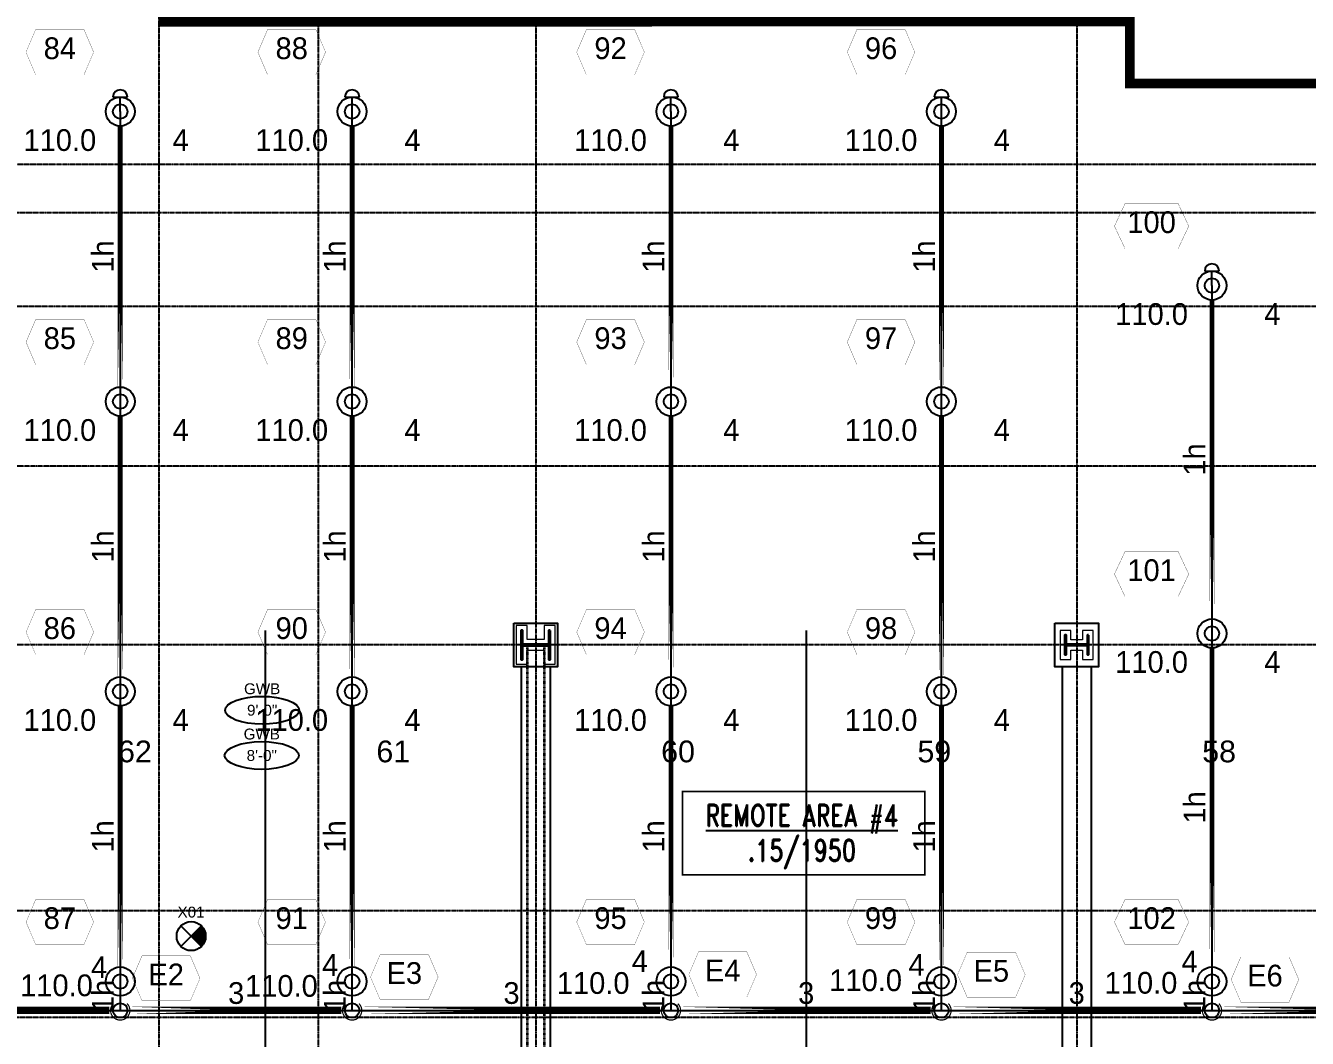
# Model space of a CAD drawing. Header units: inches. Extents: x -24247 to 247, y -491 to 2341.
# Drawn here: x -2791 to -2261, y 36 to 455 of the extents above; entities that cross this region are included whole.
import ezdxf
from ezdxf.enums import TextEntityAlignment as Align

# ---------------------------------------------------------------- set-up
doc = ezdxf.new("R2010")
doc.units = ezdxf.units.IN
doc.header["$LTSCALE"] = 0.3
doc.header["$MEASUREMENT"] = 0
for name, pattern in [('CENTER2', [1.125, 0.75, -0.125, 0.125, -0.125]), ('HIDDEN2', [0.1875, 0.125, -0.0625]), ('PHANTOM2', [1.25, 0.625, -0.125, 0.125, -0.125, 0.125, -0.125])]:
    doc.linetypes.add(name, pattern=pattern)
for name, color, linetype in [('130451-00_RCP-FLR-00$0$A-Clng-Fixture', 8, 'Continuous'), ('130451-00_RCP-FLR-00$0$A-Clng-Tag', 8, 'Continuous'), ('A-Grid(SmallScale)', 11, 'CENTER2'), ('A-Site-Parking', 251, 'Continuous'), ('HEADUP', 7, 'Continuous'), ('HYDNODE', 7, 'Continuous'), ('HYDR', 7, 'Continuous'), ('HYDR2', 1, 'Continuous'), ('PIPEBL', 4, 'Continuous'), ('pipemn', 6, 'Continuous'), ('PIPESPC', 7, 'Continuous'), ('remote areas', 7, 'Continuous'), ('S-Structural Concrete', 4, 'Continuous'), ('spk-cap', 7, 'Continuous'), ('spk-piperise', 7, 'Continuous'), ('TIDYPIPE', 7, 'Continuous')]:
    doc.layers.add(name, color=color, linetype=linetype)
for name, color, linetype, lineweight in [('A-Anno-Text', 7, 'Continuous', 25), ('A-Detl-Hatch', 1, 'Continuous', 18), ('A-Detl-Wide', 2, 'Continuous', 35), ('S-Detl-Hatch', 1, 'Continuous', 18), ('S-Detl-Wide', 3, 'Continuous', 35)]:
    doc.layers.add(name, color=color, linetype=linetype, lineweight=lineweight)
doc.styles.add('130451-00_RCP-FLR-00$0$Standard', font='arial.ttf')
doc.styles.add('G1DIM', font='arial.ttf')
doc.styles.add('PDA1', font='ROMAND', dxfattribs={"width": 0.755})
doc.styles.add('PIPE', font='PIPE.SHX')

# ---------------------------------------------------------------- blocks, each defined once
blk = doc.blocks.new('*U20')
at = {"layer": 'A-Detl-Hatch'}
h = blk.add_hatch(dxfattribs=at)
h.set_pattern_fill('ANSI32', color=256, scale=6, style=0)
h.set_pattern_definition([(45, (0, -6.06), (-1.591, 1.591), []), (45, (1.0607, -6.06), (-1.591, 1.591), [])])
edge = h.paths.add_edge_path()
edge.add_line((6, -12.12), (6, -11.515))
edge.add_line((6, -11.515), (0.795, -11.515))
edge.add_arc((0.795, -10.915), 0.6, 180, 270, ccw=False)
edge.add_line((0.195, -10.915), (0.195, -1.205))
edge.add_arc((0.795, -1.205), 0.6, 90, 180, ccw=False)
edge.add_line((0.795, -0.605), (6, -0.605))
edge.add_line((6, -0.605), (6, 0))
edge.add_line((6, 0), (-6, 0))
edge.add_line((-6, 0), (-6, -0.605))
edge.add_line((-6, -0.605), (-0.795, -0.605))
edge.add_arc((-0.795, -1.205), 0.6, 0, 90, ccw=False)
edge.add_line((-0.195, -1.205), (-0.195, -10.915))
edge.add_arc((-0.795, -10.915), 0.6, 270, 360, ccw=False)
edge.add_line((-0.795, -11.515), (-6, -11.515))
edge.add_line((-6, -11.515), (-6, -12.12))
edge.add_line((-6, -12.12), (6, -12.12))
at = {"color": 0, "linetype": 'ByBlock'}
blk.add_lwpolyline([(6, -12.12), (6, -11.515), (0.795, -11.515, -0.4142136), (0.195, -10.915), (0.195, -1.205, -0.4142136), (0.795, -0.605), (6, -0.605), (6, 0), (-6, 0), (-6, -0.605), (-0.795, -0.605, -0.4142136), (-0.195, -1.205), (-0.195, -10.915, -0.4142136), (-0.795, -11.515), (-6, -11.515), (-6, -12.12)], format="xyb", close=True, dxfattribs=at)
blk = doc.blocks.new('W12X65')
at = {"layer": 'S-Detl-Hatch'}
blk.add_lwpolyline([(13860.59, -7310.28), (13860.59, -7305.67), (13854.79, -7305.67), (13854.79, -7298.76), (13860.59, -7298.76), (13860.59, -7294.16), (13844.59, -7294.16), (13844.59, -7298.76), (13850.4, -7298.76), (13850.4, -7305.67), (13844.59, -7305.67), (13844.59, -7310.28)], close=True, dxfattribs=at)
at = {"layer": 'A-Detl-Wide'}
blk.add_blockref('*U20', (13852.59, -7296.16), dxfattribs=at)
blk = doc.blocks.new('*U19')
at = {"layer": 'A-Detl-Hatch'}
h = blk.add_hatch(dxfattribs=at)
h.set_pattern_fill('ANSI32', color=256, scale=6, style=0)
h.set_pattern_definition([(45, (0, -4.865), (-1.591, 1.591), []), (45, (1.0607, -4.865), (-1.591, 1.591), [])])
edge = h.paths.add_edge_path()
edge.add_line((3.98, -9.73), (3.98, -9.295))
edge.add_line((3.98, -9.295), (0.645, -9.295))
edge.add_arc((0.645, -8.795), 0.5, 180, 270, ccw=False)
edge.add_line((0.145, -8.795), (0.145, -0.935))
edge.add_arc((0.645, -0.935), 0.5, 90, 180, ccw=False)
edge.add_line((0.645, -0.435), (3.98, -0.435))
edge.add_line((3.98, -0.435), (3.98, 0))
edge.add_line((3.98, 0), (-3.98, 0))
edge.add_line((-3.98, 0), (-3.98, -0.435))
edge.add_line((-3.98, -0.435), (-0.645, -0.435))
edge.add_arc((-0.645, -0.935), 0.5, 0, 90, ccw=False)
edge.add_line((-0.145, -0.935), (-0.145, -8.795))
edge.add_arc((-0.645, -8.795), 0.5, -90, 0, ccw=False)
edge.add_line((-0.645, -9.295), (-3.98, -9.295))
edge.add_line((-3.98, -9.295), (-3.98, -9.73))
edge.add_line((-3.98, -9.73), (3.98, -9.73))
at = {"color": 0, "linetype": 'ByBlock'}
blk.add_lwpolyline([(3.98, -9.73), (3.98, -9.295), (0.645, -9.295, -0.4142136), (0.145, -8.795), (0.145, -0.935, -0.4142136), (0.645, -0.435), (3.98, -0.435), (3.98, 0), (-3.98, 0), (-3.98, -0.435), (-0.645, -0.435, -0.4142136), (-0.145, -0.935), (-0.145, -8.795, -0.4142136), (-0.645, -9.295), (-3.98, -9.295), (-3.98, -9.73)], format="xyb", close=True, dxfattribs=at)
blk = doc.blocks.new('W10X33')
at = {"layer": 'S-Detl-Hatch'}
blk.add_lwpolyline([(13773.78, -7310.28), (13773.78, -7305.84), (13769.95, -7305.84), (13769.95, -7300.98), (13773.78, -7300.98), (13773.78, -7296.55), (13761.82, -7296.55), (13761.82, -7300.98), (13765.66, -7300.98), (13765.66, -7305.84), (13761.82, -7305.84), (13761.82, -7310.28)], close=True, dxfattribs=at)
at = {"layer": 'A-Detl-Wide'}
blk.add_blockref('*U19', (13767.8, -7298.55), dxfattribs=at)
blk = doc.blocks.new('130451-00_RCP-FLR-00$0$Clng Tag')
blk.add_ellipse((0, 0), major_axis=(-0.32, 0), ratio=0.37386)
at = {"style": '130451-00_RCP-FLR-00$0$Standard'}
for tag, p in [('XXX', (0, 0.185)), ("X'-XX'", (0, 0))]:
    blk.add_attdef(tag, text='', height=0.0938, dxfattribs=at).set_placement(p, align=Align.MIDDLE_CENTER)
blk = doc.blocks.new('130451-00_RCP-FLR-00$0$exit sign- single faced')
h = blk.add_hatch()
h.set_pattern_fill('ANSI31', color=256)
h.set_pattern_definition([(45, (18.6875, 1882.125), (-0.088388348, 0.088388348), [])])
h.paths.add_polyline_path([(4.24, 4.24, 0.414214), (-4.24, 4.24), (0, 0)])
for p, q in [((4.24, -4.24), (-4.24, 4.24)), ((4.24, 4.24), (-4.24, -4.24))]:
    blk.add_line(p, q)
blk.add_circle((0, 0), 6)
at = {"style": '130451-00_RCP-FLR-00$0$Standard'}
blk.add_attdef('X00', (-5.64, 8.01), '', height=4.5, dxfattribs=at)
blk = doc.blocks.new('SPRIG1')
for radius in [6, 3]:
    blk.add_circle((0, 0), radius)
blk = doc.blocks.new('CAP')
blk.add_line((0, 3), (0, -3))
blk.add_arc((0, 0), 3, 270, 90)
blk = doc.blocks.new('rise')
blk.add_circle((0, 0), 3)
blk = doc.blocks.new('PIPESPC')
at = {"layer": 'PIPESPC', "style": 'PIPE', "width": 0.9}
blk.add_attdef('SIZE', text='', height=9, dxfattribs=at).set_placement((0, 4.02), align=Align.CENTER)
at = {"layer": 'PIPESPC', "style": 'PIPE', "flags": 1}
blk.add_attdef('SCHED', (25.3, 3.89), '', height=9, dxfattribs=at)
blk = doc.blocks.new('HYDBOX')
at = {"layer": 'HYDR', "const_width": 0.1}
blk.add_lwpolyline([(13.999975, 5.57831), (9.999975, 14.91162), (-9.999975, 14.91162), (-13.999965, 5.57831), (-9.999975, -3.755), (9.999975, -3.755)], close=True, dxfattribs=at)
blk = doc.blocks.new('HYDTAG')
at = {"layer": 'HYDR'}
blk.add_attdef('HYDLET', text='', height=8, dxfattribs=at).set_placement((-22, 15), align=Align.CENTER)
at = {"layer": 'HYDR2'}
for tag, p in [('HSQFT', (-11, -13)), ('HAREA', (23.34, -13))]:
    blk.add_attdef(tag, text='', height=9, dxfattribs=at).set_placement(p, align=Align.RIGHT)
blk = doc.blocks.new('HYDTAG4')
at = {"layer": 'HYDR'}
blk.add_attdef('HYDLET', text='', height=10.67, dxfattribs=at).set_placement((-0.05, 0.1), align=Align.CENTER)
blk = doc.blocks.new('TIDYRUN')
at = {"const_width": 0.5}
blk.add_lwpolyline([(-2.83, 2.83, -2.414214), (-2.83, -2.83, -1.737895)], format="xyb", dxfattribs=at)

msp = doc.modelspace()

# ---------------------------------------------------------------- linework, layer by layer
at = {"layer": 'A-Grid(SmallScale)'}
for p, q in [((-2736, 1771.74), (-2736, -107.53)), ((-2670, 1771.74), (-2670, -107.53)), ((-2580, 1771.74), (-2580, -107.53)), ((-2356, 1771.74), (-2356, -107.53)), ((-3554.2, 398), (228, 398)), ((-3580, 378), (228, 378)), ((226, 339), (-3565.19, 339)), ((228, 273), (-3580, 273)), ((228, 199), (-3580, 199)), ((228, 89), (-3580, 89)), ((-3580, 45), (228, 45))]:
    msp.add_line(p, q, dxfattribs=at)
at = {"layer": 'A-Site-Parking'}
for p, q in [((-2692, 205), (-2692, -11)), ((-2468, 205), (-2468, -11)), ((-2586, 190), (-2586, 5)), ((-2574, 190), (-2574, 5)), ((-2362, 190), (-2362, 5)), ((-2350, 190), (-2350, 5))]:
    msp.add_line(p, q, dxfattribs=at)
at = {"layer": 'HYDR', "linetype": 'PHANTOM2', "const_width": 4}
msp.add_lwpolyline([(-2848.37, -11), (-2848.37, 208), (-2861, 208), (-2861, 500.82), (-2736, 500.82), (-2734, 456.87), (-2334, 457), (-2334, 431.35), (-2246.54, 431.35), (-2246.53, -11), (-2848.37, -11)], dxfattribs=at)
at = {"layer": 'PIPEBL', "color": 1}
for p, q in [((-2752, 419.74), (-2752, 425.74)), ((-2656, 419.74), (-2656, 425.74)), ((-2524, 419.74), (-2524, 425.74)), ((-2412, 419.74), (-2412, 425.74)), ((-2752, 419.74), (-2752, 299.74)), ((-2656, 299.74), (-2656, 419.74)), ((-2524, 419.74), (-2524, 299.74)), ((-2412, 299.74), (-2412, 419.74)), ((-2300, 347.74), (-2300, 353.74)), ((-2300, 347.74), (-2300, 203.74)), ((-2752, 299.74), (-2752, 179.74)), ((-2656, 179.74), (-2656, 299.74)), ((-2524, 299.74), (-2524, 179.74)), ((-2412, 179.74), (-2412, 299.74)), ((-2300, 203.74), (-2300, 59.74)), ((-2752, 179.74), (-2752, 59.74)), ((-2656, 59.74), (-2656, 179.74)), ((-2524, 179.74), (-2524, 59.74)), ((-2412, 59.74), (-2412, 179.74)), ((-2752, 59.74), (-2752, 47.74)), ((-2656, 47.74), (-2656, 59.74)), ((-2524, 59.74), (-2524, 47.74)), ((-2412, 47.74), (-2412, 59.74)), ((-2300, 59.74), (-2300, 47.74))]:
    msp.add_line(p, q, dxfattribs=at)
at = {"layer": 'pipemn', "color": 1}
for p, q in [((-2836, 47.74), (-2752, 47.74)), ((-2752, 47.74), (-2656, 47.74)), ((-2656, 47.74), (-2524, 47.74)), ((-2524, 47.74), (-2412, 47.74)), ((-2412, 47.74), (-2300, 47.74)), ((-2300, 47.74), (-2188, 47.74))]:
    msp.add_line(p, q, dxfattribs=at)
at = {"layer": 'remote areas', "const_width": 0.784}
msp.add_lwpolyline([(-2519.19, 138.35), (-2418.87, 138.35), (-2418.87, 103.85), (-2519.19, 103.85)], close=True, dxfattribs=at)
at = {"layer": 'S-Detl-Wide', "linetype": 'HIDDEN2'}
for p, q in [((-2583.5, 198.8), (-2583.5, 5)), ((-2576.5, 198.8), (-2576.5, 5))]:
    msp.add_line(p, q, dxfattribs=at)
at = {"layer": 'S-Structural Concrete'}
for points in [[(-2589, 208), (-2571, 208), (-2571, 190), (-2589, 190)], [(-2365, 208), (-2347, 208), (-2347, 190), (-2365, 190)]]:
    msp.add_lwpolyline(points, close=True, dxfattribs=at)
at = {"layer": 'TIDYPIPE', "color": 7}
for points, const_width in [([(-2752, 305.74), (-2752, 413.74)], 2), ([(-2656, 305.74), (-2656, 413.74)], 2), ([(-2524, 305.74), (-2524, 413.74)], 2), ([(-2412, 305.74), (-2412, 413.74)], 2), ([(-2300, 209.74), (-2300, 341.74)], 2), ([(-2752, 185.74), (-2752, 293.74)], 2), ([(-2656, 185.74), (-2656, 293.74)], 2), ([(-2524, 185.74), (-2524, 293.74)], 2), ([(-2412, 185.74), (-2412, 293.74)], 2), ([(-2300, 65.74), (-2300, 197.74)], 2), ([(-2752, 65.74), (-2752, 173.74)], 2), ([(-2656, 65.74), (-2656, 173.74)], 2), ([(-2524, 65.74), (-2524, 173.74)], 2), ([(-2412, 65.74), (-2412, 173.74)], 2), ([(-2831.5, 47.74), (-2756.5, 47.74)], 3), ([(-2747.5, 47.74), (-2660.5, 47.74)], 3), ([(-2651.5, 47.74), (-2528.5, 47.74)], 3), ([(-2519.5, 47.74), (-2416.5, 47.74)], 3), ([(-2407.5, 47.74), (-2304.5, 47.74)], 3), ([(-2295.5, 47.74), (-2192.5, 47.74)], 3)]:
    msp.add_lwpolyline(points, close=True, dxfattribs=dict(at, const_width=const_width))

# ---------------------------------------------------------------- block references
at = {"rotation": 90}
for name, p in [('W12X65', (-9882.22, -13653.59)), ('W10X33', (-9659.41, -13568.8))]:
    msp.add_blockref(name, p, dxfattribs=at)
at = {"layer": '130451-00_RCP-FLR-00$0$A-Clng-Fixture'}
ref = msp.add_blockref('130451-00_RCP-FLR-00$0$exit sign- single faced', (-2722.63, 78.47), dxfattribs=dict(at, rotation=270))
ref.add_attrib('X00', 'X01', (-2728.27, 86.18), dxfattribs={"layer": '0', "height": 4.5, "style": '130451-00_RCP-FLR-00$0$Standard'})
at = {"layer": '130451-00_RCP-FLR-00$0$A-Clng-Tag', "xscale": 48, "yscale": 48, "zscale": 48}
for p, values in [((-2693.24, 171.97), {"X'-XX'": '9\'-0"', 'XXX': 'GWB'}), ((-2693.4, 153.24), {"X'-XX'": '8\'-0"', 'XXX': 'GWB'})]:
    msp.add_blockref('130451-00_RCP-FLR-00$0$Clng Tag', p, dxfattribs=at).add_auto_attribs(values)
at = {"layer": 'HEADUP'}
for p in [(-2752, 419.74), (-2656, 419.74), (-2524, 419.74), (-2412, 419.74), (-2300, 347.74), (-2752, 299.74), (-2656, 299.74), (-2524, 299.74), (-2412, 299.74), (-2300, 203.74), (-2752, 179.74), (-2656, 179.74), (-2524, 179.74), (-2412, 179.74), (-2752, 59.74), (-2656, 59.74), (-2524, 59.74), (-2412, 59.74), (-2300, 59.74)]:
    msp.add_blockref('SPRIG1', p, dxfattribs=at)
at = {"layer": 'HYDNODE'}
for p in [(-2732.98, 55.43), (-2634.38, 56.01), (-2502.57, 57.03), (-2391.34, 56.93), (-2278.07, 54.95)]:
    msp.add_blockref('HYDBOX', p, dxfattribs=at)
ref = msp.add_blockref('HYDTAG4', (-2752, 47.74), dxfattribs=at)
ref.add_attrib('HYDLET', 'E2', dxfattribs={"height": 9, "style": 'PIPE'}).set_placement((-2732.98, 55.43), align=Align.BOTTOM_CENTER)
ref = msp.add_blockref('HYDTAG4', (-2656, 47.74), dxfattribs=at)
ref.add_attrib('HYDLET', 'E3', dxfattribs={"height": 9, "style": 'PIPE'}).set_placement((-2634.38, 56.01), align=Align.BOTTOM_CENTER)
ref = msp.add_blockref('HYDTAG4', (-2524, 47.74), dxfattribs=at)
ref.add_attrib('HYDLET', 'E4', dxfattribs={"height": 9, "style": 'PIPE'}).set_placement((-2502.57, 57.03), align=Align.BOTTOM_CENTER)
ref = msp.add_blockref('HYDTAG4', (-2412, 47.74), dxfattribs=at)
ref.add_attrib('HYDLET', 'E5', dxfattribs={"height": 9, "style": 'PIPE'}).set_placement((-2391.34, 56.93), align=Align.BOTTOM_CENTER)
ref = msp.add_blockref('HYDTAG4', (-2300, 47.74), dxfattribs=at)
ref.add_attrib('HYDLET', 'E6', dxfattribs={"height": 9, "style": 'PIPE'}).set_placement((-2278.07, 54.95), align=Align.BOTTOM_CENTER)
at = {"layer": 'HYDR'}
for p in [(-2777, 438.74), (-2681, 438.74), (-2549, 438.74), (-2437, 438.74), (-2777, 318.74), (-2681, 318.74), (-2549, 318.74), (-2437, 318.74), (-2777, 198.74), (-2681, 198.74), (-2549, 198.74), (-2437, 198.74), (-2777, 78.74), (-2681, 78.74), (-2549, 78.74), (-2437, 78.74)]:
    msp.add_blockref('HYDBOX', p, dxfattribs=at)
ref = msp.add_blockref('HYDTAG', (-2752, 419.74), dxfattribs=at)
ref.add_attrib('HSQFT', '110.0', dxfattribs={"layer": 'HYDR2', "color": 1, "height": 9, "style": 'PIPE'}).set_placement((-2777, 400.74), align=Align.BOTTOM_CENTER)
ref.add_attrib('HYDLET', '84', dxfattribs={"height": 9, "style": 'PIPE'}).set_placement((-2777, 438.74), align=Align.BOTTOM_CENTER)
ref.add_attrib('HAREA', '4', dxfattribs={"layer": 'HYDR2', "color": 1, "height": 9, "style": 'PIPE'}).set_placement((-2727, 400.74), align=Align.BOTTOM_CENTER)
ref = msp.add_blockref('HYDTAG', (-2656, 419.74), dxfattribs=at)
ref.add_attrib('HSQFT', '110.0', dxfattribs={"layer": 'HYDR2', "color": 1, "height": 9, "style": 'PIPE'}).set_placement((-2681, 400.74), align=Align.BOTTOM_CENTER)
ref.add_attrib('HYDLET', '88', dxfattribs={"height": 9, "style": 'PIPE'}).set_placement((-2681, 438.74), align=Align.BOTTOM_CENTER)
ref.add_attrib('HAREA', '4', dxfattribs={"layer": 'HYDR2', "color": 1, "height": 9, "style": 'PIPE'}).set_placement((-2631, 400.74), align=Align.BOTTOM_CENTER)
ref = msp.add_blockref('HYDTAG', (-2524, 419.74), dxfattribs=at)
ref.add_attrib('HSQFT', '110.0', dxfattribs={"layer": 'HYDR2', "color": 1, "height": 9, "style": 'PIPE'}).set_placement((-2549, 400.74), align=Align.BOTTOM_CENTER)
ref.add_attrib('HYDLET', '92', dxfattribs={"height": 9, "style": 'PIPE'}).set_placement((-2549, 438.74), align=Align.BOTTOM_CENTER)
ref.add_attrib('HAREA', '4', dxfattribs={"layer": 'HYDR2', "color": 1, "height": 9, "style": 'PIPE'}).set_placement((-2499, 400.74), align=Align.BOTTOM_CENTER)
ref = msp.add_blockref('HYDTAG', (-2412, 419.74), dxfattribs=at)
ref.add_attrib('HSQFT', '110.0', dxfattribs={"layer": 'HYDR2', "color": 1, "height": 9, "style": 'PIPE'}).set_placement((-2437, 400.74), align=Align.BOTTOM_CENTER)
ref.add_attrib('HYDLET', '96', dxfattribs={"height": 9, "style": 'PIPE'}).set_placement((-2437, 438.74), align=Align.BOTTOM_CENTER)
ref.add_attrib('HAREA', '4', dxfattribs={"layer": 'HYDR2', "color": 1, "height": 9, "style": 'PIPE'}).set_placement((-2387, 400.74), align=Align.BOTTOM_CENTER)
at = {"layer": 'HYDR', "xscale": 1.098520325203252, "zscale": 1.098520325203252}
for p in [(-2325, 366.74), (-2325, 222.74), (-2325, 78.74)]:
    msp.add_blockref('HYDBOX', p, dxfattribs=at)
at = {"layer": 'HYDR'}
ref = msp.add_blockref('HYDTAG', (-2300, 347.74), dxfattribs=dict(at, xscale=1.098520325203252, zscale=1.098520325203252))
ref.add_attrib('HSQFT', '110.0', dxfattribs={"layer": 'HYDR2', "color": 1, "height": 9, "style": 'PIPE'}).set_placement((-2325, 328.74), align=Align.BOTTOM_CENTER)
ref.add_attrib('HYDLET', '100', dxfattribs={"height": 9, "style": 'PIPE'}).set_placement((-2325, 366.74), align=Align.BOTTOM_CENTER)
ref.add_attrib('HAREA', '4', dxfattribs={"layer": 'HYDR2', "color": 1, "height": 9, "style": 'PIPE'}).set_placement((-2275, 328.74), align=Align.BOTTOM_CENTER)
ref = msp.add_blockref('HYDTAG', (-2752, 299.74), dxfattribs=at)
ref.add_attrib('HSQFT', '110.0', dxfattribs={"layer": 'HYDR2', "color": 1, "height": 9, "style": 'PIPE'}).set_placement((-2777, 280.74), align=Align.BOTTOM_CENTER)
ref.add_attrib('HYDLET', '85', dxfattribs={"height": 9, "style": 'PIPE'}).set_placement((-2777, 318.74), align=Align.BOTTOM_CENTER)
ref.add_attrib('HAREA', '4', dxfattribs={"layer": 'HYDR2', "color": 1, "height": 9, "style": 'PIPE'}).set_placement((-2727, 280.74), align=Align.BOTTOM_CENTER)
ref = msp.add_blockref('HYDTAG', (-2656, 299.74), dxfattribs=at)
ref.add_attrib('HSQFT', '110.0', dxfattribs={"layer": 'HYDR2', "color": 1, "height": 9, "style": 'PIPE'}).set_placement((-2681, 280.74), align=Align.BOTTOM_CENTER)
ref.add_attrib('HYDLET', '89', dxfattribs={"height": 9, "style": 'PIPE'}).set_placement((-2681, 318.74), align=Align.BOTTOM_CENTER)
ref.add_attrib('HAREA', '4', dxfattribs={"layer": 'HYDR2', "color": 1, "height": 9, "style": 'PIPE'}).set_placement((-2631, 280.74), align=Align.BOTTOM_CENTER)
ref = msp.add_blockref('HYDTAG', (-2524, 299.74), dxfattribs=at)
ref.add_attrib('HSQFT', '110.0', dxfattribs={"layer": 'HYDR2', "color": 1, "height": 9, "style": 'PIPE'}).set_placement((-2549, 280.74), align=Align.BOTTOM_CENTER)
ref.add_attrib('HYDLET', '93', dxfattribs={"height": 9, "style": 'PIPE'}).set_placement((-2549, 318.74), align=Align.BOTTOM_CENTER)
ref.add_attrib('HAREA', '4', dxfattribs={"layer": 'HYDR2', "color": 1, "height": 9, "style": 'PIPE'}).set_placement((-2499, 280.74), align=Align.BOTTOM_CENTER)
ref = msp.add_blockref('HYDTAG', (-2412, 299.74), dxfattribs=at)
ref.add_attrib('HSQFT', '110.0', dxfattribs={"layer": 'HYDR2', "color": 1, "height": 9, "style": 'PIPE'}).set_placement((-2437, 280.74), align=Align.BOTTOM_CENTER)
ref.add_attrib('HYDLET', '97', dxfattribs={"height": 9, "style": 'PIPE'}).set_placement((-2437, 318.74), align=Align.BOTTOM_CENTER)
ref.add_attrib('HAREA', '4', dxfattribs={"layer": 'HYDR2', "color": 1, "height": 9, "style": 'PIPE'}).set_placement((-2387, 280.74), align=Align.BOTTOM_CENTER)
ref = msp.add_blockref('HYDTAG', (-2300, 203.74), dxfattribs=dict(at, xscale=1.098520325203252, zscale=1.098520325203252))
ref.add_attrib('HSQFT', '110.0', dxfattribs={"layer": 'HYDR2', "color": 1, "height": 9, "style": 'PIPE'}).set_placement((-2325, 184.74), align=Align.BOTTOM_CENTER)
ref.add_attrib('HYDLET', '101', dxfattribs={"height": 9, "style": 'PIPE'}).set_placement((-2325, 222.74), align=Align.BOTTOM_CENTER)
ref.add_attrib('HAREA', '4', dxfattribs={"layer": 'HYDR2', "color": 1, "height": 9, "style": 'PIPE'}).set_placement((-2275, 184.74), align=Align.BOTTOM_CENTER)
ref = msp.add_blockref('HYDTAG', (-2752, 179.74), dxfattribs=at)
ref.add_attrib('HSQFT', '110.0', dxfattribs={"layer": 'HYDR2', "color": 1, "height": 9, "style": 'PIPE'}).set_placement((-2777, 160.74), align=Align.BOTTOM_CENTER)
ref.add_attrib('HYDLET', '86', dxfattribs={"height": 9, "style": 'PIPE'}).set_placement((-2777, 198.74), align=Align.BOTTOM_CENTER)
ref.add_attrib('HAREA', '4', dxfattribs={"layer": 'HYDR2', "color": 1, "height": 9, "style": 'PIPE'}).set_placement((-2727, 160.74), align=Align.BOTTOM_CENTER)
ref = msp.add_blockref('HYDTAG', (-2656, 179.74), dxfattribs=at)
ref.add_attrib('HSQFT', '110.0', dxfattribs={"layer": 'HYDR2', "color": 1, "height": 9, "style": 'PIPE'}).set_placement((-2681, 160.74), align=Align.BOTTOM_CENTER)
ref.add_attrib('HYDLET', '90', dxfattribs={"height": 9, "style": 'PIPE'}).set_placement((-2681, 198.74), align=Align.BOTTOM_CENTER)
ref.add_attrib('HAREA', '4', dxfattribs={"layer": 'HYDR2', "color": 1, "height": 9, "style": 'PIPE'}).set_placement((-2631, 160.74), align=Align.BOTTOM_CENTER)
ref = msp.add_blockref('HYDTAG', (-2524, 179.74), dxfattribs=at)
ref.add_attrib('HSQFT', '110.0', dxfattribs={"layer": 'HYDR2', "color": 1, "height": 9, "style": 'PIPE'}).set_placement((-2549, 160.74), align=Align.BOTTOM_CENTER)
ref.add_attrib('HYDLET', '94', dxfattribs={"height": 9, "style": 'PIPE'}).set_placement((-2549, 198.74), align=Align.BOTTOM_CENTER)
ref.add_attrib('HAREA', '4', dxfattribs={"layer": 'HYDR2', "color": 1, "height": 9, "style": 'PIPE'}).set_placement((-2499, 160.74), align=Align.BOTTOM_CENTER)
ref = msp.add_blockref('HYDTAG', (-2412, 179.74), dxfattribs=at)
ref.add_attrib('HSQFT', '110.0', dxfattribs={"layer": 'HYDR2', "color": 1, "height": 9, "style": 'PIPE'}).set_placement((-2437, 160.74), align=Align.BOTTOM_CENTER)
ref.add_attrib('HYDLET', '98', dxfattribs={"height": 9, "style": 'PIPE'}).set_placement((-2437, 198.74), align=Align.BOTTOM_CENTER)
ref.add_attrib('HAREA', '4', dxfattribs={"layer": 'HYDR2', "color": 1, "height": 9, "style": 'PIPE'}).set_placement((-2387, 160.74), align=Align.BOTTOM_CENTER)
ref = msp.add_blockref('HYDTAG', (-2752, 59.74), dxfattribs=at)
ref.add_attrib('HSQFT', '110.0', dxfattribs={"layer": 'HYDR2', "color": 1, "height": 9, "style": 'PIPE'}).set_placement((-2778.4, 50.92), align=Align.BOTTOM_CENTER)
ref.add_attrib('HYDLET', '87', dxfattribs={"height": 9, "style": 'PIPE'}).set_placement((-2777, 78.74), align=Align.BOTTOM_CENTER)
ref.add_attrib('HAREA', '4', dxfattribs={"layer": 'HYDR2', "color": 1, "height": 9, "style": 'PIPE'}).set_placement((-2760.78, 58.42), align=Align.BOTTOM_CENTER)
ref = msp.add_blockref('HYDTAG', (-2656, 59.74), dxfattribs=at)
ref.add_attrib('HSQFT', '110.0', dxfattribs={"layer": 'HYDR2', "color": 1, "height": 9, "style": 'PIPE'}).set_placement((-2685.27, 50.68), align=Align.BOTTOM_CENTER)
ref.add_attrib('HYDLET', '91', dxfattribs={"height": 9, "style": 'PIPE'}).set_placement((-2681, 78.74), align=Align.BOTTOM_CENTER)
ref.add_attrib('HAREA', '4', dxfattribs={"layer": 'HYDR2', "color": 1, "height": 9, "style": 'PIPE'}).set_placement((-2665.08, 59.35), align=Align.BOTTOM_CENTER)
ref = msp.add_blockref('HYDTAG', (-2524, 59.74), dxfattribs=at)
ref.add_attrib('HSQFT', '110.0', dxfattribs={"layer": 'HYDR2', "color": 1, "height": 9, "style": 'PIPE'}).set_placement((-2556.18, 51.88), align=Align.BOTTOM_CENTER)
ref.add_attrib('HYDLET', '95', dxfattribs={"height": 9, "style": 'PIPE'}).set_placement((-2549, 78.74), align=Align.BOTTOM_CENTER)
ref.add_attrib('HAREA', '4', dxfattribs={"layer": 'HYDR2', "color": 1, "height": 9, "style": 'PIPE'}).set_placement((-2536.88, 60.91), align=Align.BOTTOM_CENTER)
ref = msp.add_blockref('HYDTAG', (-2412, 59.74), dxfattribs=at)
ref.add_attrib('HSQFT', '110.0', dxfattribs={"layer": 'HYDR2', "color": 1, "height": 9, "style": 'PIPE'}).set_placement((-2443.39, 53.02), align=Align.BOTTOM_CENTER)
ref.add_attrib('HYDLET', '99', dxfattribs={"height": 9, "style": 'PIPE'}).set_placement((-2437, 78.74), align=Align.BOTTOM_CENTER)
ref.add_attrib('HAREA', '4', dxfattribs={"layer": 'HYDR2', "color": 1, "height": 9, "style": 'PIPE'}).set_placement((-2422.31, 59.4), align=Align.BOTTOM_CENTER)
ref = msp.add_blockref('HYDTAG', (-2300, 59.74), dxfattribs=dict(at, xscale=1.098520325203252, zscale=1.098520325203252))
ref.add_attrib('HSQFT', '110.0', dxfattribs={"layer": 'HYDR2', "color": 1, "height": 9, "style": 'PIPE'}).set_placement((-2329.39, 51.97), align=Align.BOTTOM_CENTER)
ref.add_attrib('HYDLET', '102', dxfattribs={"height": 9, "style": 'PIPE'}).set_placement((-2325, 78.74), align=Align.BOTTOM_CENTER)
ref.add_attrib('HAREA', '4', dxfattribs={"layer": 'HYDR2', "color": 1, "height": 9, "style": 'PIPE'}).set_placement((-2309.27, 60.75), align=Align.BOTTOM_CENTER)
at = {"layer": 'PIPESPC'}
ref = msp.add_blockref('PIPESPC', (-2752, 359.74), dxfattribs=dict(at, rotation=90))
ref.add_attrib('SIZE', '1h', dxfattribs={"color": 0, "height": 9, "rotation": 90, "style": 'PIPE'}).set_placement((-2752, 359.74), align=Align.BOTTOM_CENTER)
ref = msp.add_blockref('PIPESPC', (-2656, 359.74), dxfattribs=dict(at, rotation=90))
ref.add_attrib('SIZE', '1h', dxfattribs={"color": 0, "height": 9, "rotation": 90, "style": 'PIPE'}).set_placement((-2656, 359.74), align=Align.BOTTOM_CENTER)
ref = msp.add_blockref('PIPESPC', (-2524, 359.74), dxfattribs=dict(at, rotation=90))
ref.add_attrib('SIZE', '1h', dxfattribs={"color": 0, "height": 9, "rotation": 90, "style": 'PIPE'}).set_placement((-2524, 359.74), align=Align.BOTTOM_CENTER)
ref = msp.add_blockref('PIPESPC', (-2412, 359.74), dxfattribs=dict(at, rotation=90))
ref.add_attrib('SIZE', '1h', dxfattribs={"color": 0, "height": 9, "rotation": 90, "style": 'PIPE'}).set_placement((-2412, 359.74), align=Align.BOTTOM_CENTER)
ref = msp.add_blockref('PIPESPC', (-2300, 275.74), dxfattribs=dict(at, rotation=90))
ref.add_attrib('SIZE', '1h', dxfattribs={"color": 0, "height": 9, "rotation": 90, "style": 'PIPE'}).set_placement((-2300, 275.74), align=Align.BOTTOM_CENTER)
ref = msp.add_blockref('PIPESPC', (-2752, 239.74), dxfattribs=dict(at, rotation=90))
ref.add_attrib('SIZE', '1h', dxfattribs={"color": 0, "height": 9, "rotation": 90, "style": 'PIPE'}).set_placement((-2752, 239.74), align=Align.BOTTOM_CENTER)
ref = msp.add_blockref('PIPESPC', (-2656, 239.74), dxfattribs=dict(at, rotation=90))
ref.add_attrib('SIZE', '1h', dxfattribs={"color": 0, "height": 9, "rotation": 90, "style": 'PIPE'}).set_placement((-2656, 239.74), align=Align.BOTTOM_CENTER)
ref = msp.add_blockref('PIPESPC', (-2524, 239.74), dxfattribs=dict(at, rotation=90))
ref.add_attrib('SIZE', '1h', dxfattribs={"color": 0, "height": 9, "rotation": 90, "style": 'PIPE'}).set_placement((-2524, 239.74), align=Align.BOTTOM_CENTER)
ref = msp.add_blockref('PIPESPC', (-2412, 239.74), dxfattribs=dict(at, rotation=90))
ref.add_attrib('SIZE', '1h', dxfattribs={"color": 0, "height": 9, "rotation": 90, "style": 'PIPE'}).set_placement((-2412, 239.74), align=Align.BOTTOM_CENTER)
ref = msp.add_blockref('PIPESPC', (-2300, 131.74), dxfattribs=dict(at, rotation=90))
ref.add_attrib('SIZE', '1h', dxfattribs={"color": 0, "height": 9, "rotation": 90, "style": 'PIPE'}).set_placement((-2300, 131.74), align=Align.BOTTOM_CENTER)
ref = msp.add_blockref('PIPESPC', (-2752, 119.74), dxfattribs=dict(at, rotation=90))
ref.add_attrib('SIZE', '1h', dxfattribs={"color": 0, "height": 9, "rotation": 90, "style": 'PIPE'}).set_placement((-2752, 119.74), align=Align.BOTTOM_CENTER)
ref = msp.add_blockref('PIPESPC', (-2656, 119.74), dxfattribs=dict(at, rotation=90))
ref.add_attrib('SIZE', '1h', dxfattribs={"color": 0, "height": 9, "rotation": 90, "style": 'PIPE'}).set_placement((-2656, 119.74), align=Align.BOTTOM_CENTER)
ref = msp.add_blockref('PIPESPC', (-2524, 119.74), dxfattribs=dict(at, rotation=90))
ref.add_attrib('SIZE', '1h', dxfattribs={"color": 0, "height": 9, "rotation": 90, "style": 'PIPE'}).set_placement((-2524, 119.74), align=Align.BOTTOM_CENTER)
ref = msp.add_blockref('PIPESPC', (-2412, 119.74), dxfattribs=dict(at, rotation=90))
ref.add_attrib('SIZE', '1h', dxfattribs={"color": 0, "height": 9, "rotation": 90, "style": 'PIPE'}).set_placement((-2412, 119.74), align=Align.BOTTOM_CENTER)
ref = msp.add_blockref('PIPESPC', (-2752, 53.74), dxfattribs=dict(at, rotation=90))
ref.add_attrib('SIZE', '1h', dxfattribs={"color": 0, "height": 9, "rotation": 90, "style": 'PIPE'}).set_placement((-2752, 53.74), align=Align.BOTTOM_CENTER)
ref = msp.add_blockref('PIPESPC', (-2704, 47.74), dxfattribs=at)
ref.add_attrib('SIZE', '3', dxfattribs={"color": 0, "height": 9, "style": 'PIPE'}).set_placement((-2704, 47.74), align=Align.BOTTOM_CENTER)
ref = msp.add_blockref('PIPESPC', (-2656, 53.74), dxfattribs=dict(at, rotation=90))
ref.add_attrib('SIZE', '1h', dxfattribs={"color": 0, "height": 9, "rotation": 90, "style": 'PIPE'}).set_placement((-2656, 53.74), align=Align.BOTTOM_CENTER)
ref = msp.add_blockref('PIPESPC', (-2590, 47.74), dxfattribs=at)
ref.add_attrib('SIZE', '3', dxfattribs={"color": 0, "height": 9, "style": 'PIPE'}).set_placement((-2590, 47.74), align=Align.BOTTOM_CENTER)
ref = msp.add_blockref('PIPESPC', (-2524, 53.74), dxfattribs=dict(at, rotation=90))
ref.add_attrib('SIZE', '1h', dxfattribs={"color": 0, "height": 9, "rotation": 90, "style": 'PIPE'}).set_placement((-2524, 53.74), align=Align.BOTTOM_CENTER)
ref = msp.add_blockref('PIPESPC', (-2468, 47.74), dxfattribs=at)
ref.add_attrib('SIZE', '3', dxfattribs={"color": 0, "height": 9, "style": 'PIPE'}).set_placement((-2468, 47.74), align=Align.BOTTOM_CENTER)
ref = msp.add_blockref('PIPESPC', (-2412, 53.74), dxfattribs=dict(at, rotation=90))
ref.add_attrib('SIZE', '1h', dxfattribs={"color": 0, "height": 9, "rotation": 90, "style": 'PIPE'}).set_placement((-2412, 53.74), align=Align.BOTTOM_CENTER)
ref = msp.add_blockref('PIPESPC', (-2356, 47.74), dxfattribs=at)
ref.add_attrib('SIZE', '3', dxfattribs={"color": 0, "height": 9, "style": 'PIPE'}).set_placement((-2356, 47.74), align=Align.BOTTOM_CENTER)
ref = msp.add_blockref('PIPESPC', (-2300, 53.74), dxfattribs=dict(at, rotation=90))
ref.add_attrib('SIZE', '1h', dxfattribs={"color": 0, "height": 9, "rotation": 90, "style": 'PIPE'}).set_placement((-2300, 53.74), align=Align.BOTTOM_CENTER)
at = {"layer": 'spk-cap', "rotation": 90.00000000002773}
for p in [(-2752, 425.74), (-2656, 425.74), (-2524, 425.74), (-2412, 425.74), (-2300, 353.74)]:
    msp.add_blockref('CAP', p, dxfattribs=at)
at = {"layer": 'spk-piperise'}
for p, rotation in [((-2752, 47.74), 180.0000000000555), ((-2656, 47.74), 180.0000000000555), ((-2524, 47.74), 180.0000000000557), ((-2412, 47.74), 180.0000000000555), ((-2300, 47.74), 180.0000000000555)]:
    msp.add_blockref('rise', p, dxfattribs=dict(at, rotation=rotation))
at = {"layer": 'TIDYPIPE'}
for p, rotation in [((-2752, 47.74), 270.0000000000005), ((-2656, 47.74), 270), ((-2524, 47.74), 270), ((-2412, 47.74), 270), ((-2300, 47.74), 270)]:
    msp.add_blockref('TIDYRUN', p, dxfattribs=dict(at, rotation=rotation))

# ---------------------------------------------------------------- texts
at = {"layer": 'A-Anno-Text', "color": 2, "char_height": 9, "width": 19.7484, "attachment_point": 5, "style": 'G1DIM'}
for s, insert in [('62', (-2745.92, 154.86)), ('61', (-2638.95, 154.86)), ('60', (-2521.05, 154.86)), ('59', (-2414.95, 154.86)), ('58', (-2297.05, 154.86))]:
    msp.add_mtext(s, dxfattribs=dict(at, insert=insert))
at = {"layer": 'remote areas', "style": 'PDA1', "width": 0.755}
for s, p in [('%%UREMOTE AREA #4', (-2469.82, 124.02)), ('.15/1950', (-2469.82, 109.45))]:
    msp.add_text(s, height=9, dxfattribs=at).set_placement(p, align=Align.CENTER)

doc.saveas('drawing.dxf')
